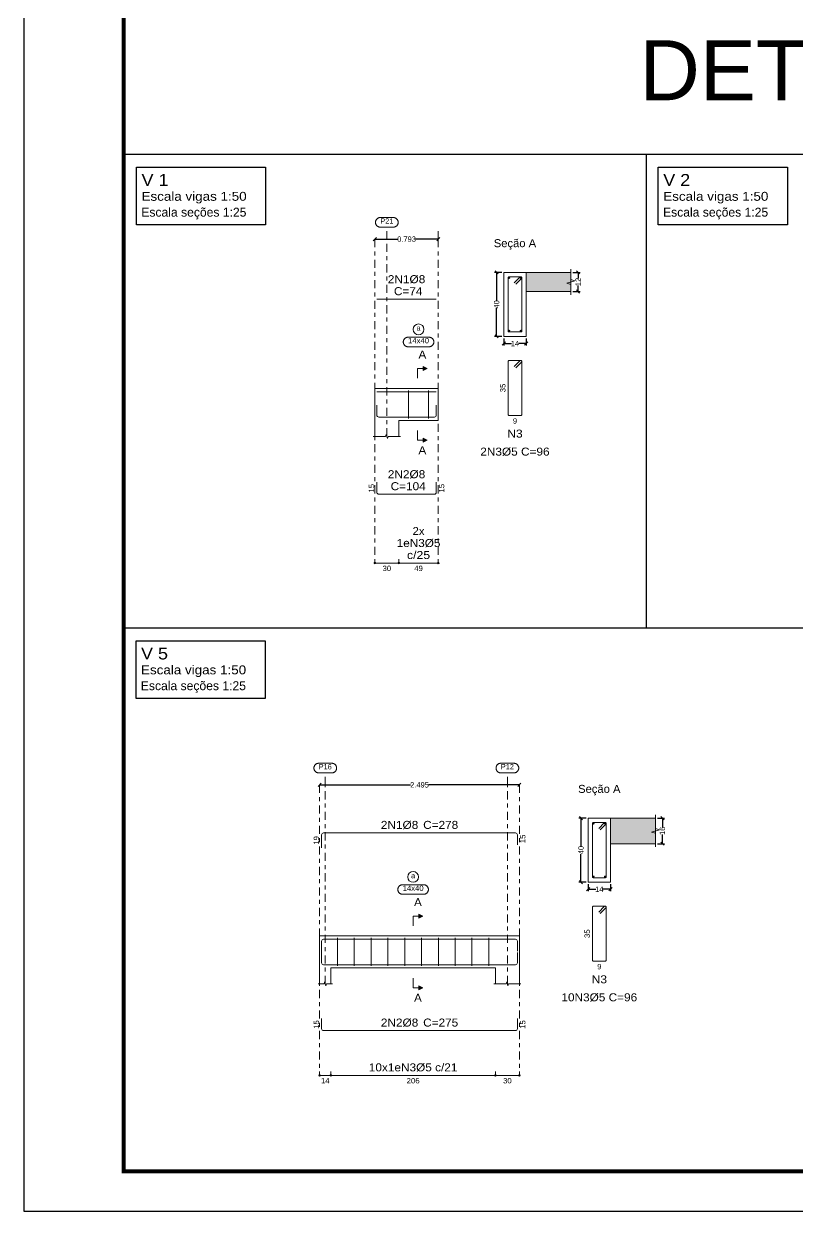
# Model space of a CAD drawing. Header units: centimetres. Extents: x 3194 to 3278, y -951 to -517.
# Drawn here: x 3194.32 to 3213.64, y -951.16 to -921.48 of the extents above; entities that cross this region are included whole.
import ezdxf
from ezdxf.enums import TextEntityAlignment as Align

# ---------------------------------------------------------------- set-up
doc = ezdxf.new("R2010")
doc.units = ezdxf.units.CM
doc.linetypes.add('CYPE_RAYAPUNTO', pattern=[0.4125, 0.2025, -0.105, 0, -0.105])
for name, color, linetype, lineweight in [('ARM_LONGITUDINAL_Ø8', 32, 'Continuous', 9), ('ARM_TRANSVERSAL_Ø5', 120, 'Continuous', 9), ('ELE_ARM_TRANS_TXT_EST', 7, 'Continuous', 9), ('ELE_CONT_NOS', 7, 'Continuous', 9), ('ELE_CONT_VIG_CONCRETO', 7, 'Continuous', 9), ('ELE_COT_COMPRIMENTO_PROJETADO', 8, 'Continuous', 0), ('ELE_COT_COT_ANCORAGENS', 8, 'Continuous', 0), ('ELE_COT_COT_EST', 8, 'Continuous', 0), ('ELE_COT_COT_LIN_APOIOS', 8, 'CYPE_RAYAPUNTO', 0), ('ELE_COT_TEXTOS_ESTRIBOS', 8, 'Continuous', 0), ('ELE_REF_COT_LIN_AUX_COTA', 8, 'CYPE_RAYAPUNTO', 9), ('ELE_REF_LINHAS_MARCAS_PLANTA', 8, 'Continuous', 9), ('ELE_REF_MARCAS_PLANTA', 8, 'Continuous', 9), ('ELE_REF_REF_ESCALA', 3, 'Continuous', 9), ('ELE_REF_REF_NOME', 8, 'Continuous', 9), ('ELE_REF_REF_REFERENCIA', 8, 'Continuous', 9), ('ELE_REF_TEXTO_REF_NOME', 8, 'Continuous', 9), ('ELE_REF_TEXTO_REF_REFERENCIA', 8, 'Continuous', 9), ('POR_ARM_LONG_ARM_TEXTOS', 7, 'Continuous', 9), ('POR_ARM_LONG_TXT_COMP', 7, 'Continuous', 9), ('SEC_CONT_LAJES_CORTE', 8, 'Continuous', 9), ('SEC_CONT_VIG_CONCRETO_CORTE', 7, 'Continuous', 9), ('SEC_COTAS_SEC_DIM_VIGA', 8, 'Continuous', 0), ('SEC_COTAS_TEXTOS_DETALHE_ESTRIBOS', 8, 'Continuous', 0), ('SEC_REF_TXT_NOMES', 2, 'Continuous', 9), ('SEC_REF_TXT_POSICOES_ARM_ESTRIBOS', 7, 'Continuous', 9)]:
    doc.layers.add(name, color=color, linetype=linetype, lineweight=lineweight)
doc.layers.add('ARQ-FOLHA', color=7, linetype='Continuous')
doc.layers.add('COTA CYPE', color=31, linetype='Continuous')
doc.styles.add('CYPETXT', font='arial.ttf', dxfattribs={"height": 0.2})
doc.styles.add('CYPETXT_0.2', font='arial.ttf', dxfattribs={"height": 0.133333})
doc.styles.add('TQS_ARIAL', font='arial.ttf')
doc.dimstyles.new('cype_oblique', dxfattribs={"dimtxt": 0.18, "dimasz": 0.18, "dimexe": 0.05, "dimexo": 0.05, "dimgap": 0, "dimtad": 0, "dimdec": 4, "dimzin": 0, "dimdsep": 46, "dimtxsty": 'CYPETXT_0.2', "dimblk": 'OBLIQUE', "dimtsz": 0.04, "dimcen": 0.09, "dimadec": 0, "dimazin": 0, "dimtfac": 1, "dimtdec": 4, "dimtofl": 0, "dimtmove": 2, "dimatfit": 3, "dimfxl": 1, "dimtolj": 1, "dimtzin": 0, "dimarcsym": 0})

# ---------------------------------------------------------------- blocks, each defined once
blk = doc.blocks.new('*D1507')
at = {"layer": 'Defpoints', "color": 0, "transparency": 16777216}
for p in [(3206.311, -929.298), (3206.871, -929.298), (3206.871, -929.476)]:
    blk.add_point(p, dxfattribs=at)
at = {"layer": 'SEC_COTAS_SEC_DIM_VIGA', "color": 0, "lineweight": -2, "transparency": 16777216}
for p, q in [((3206.271, -929.516), (3206.351, -929.436)), ((3206.311, -929.348), (3206.311, -929.526)), ((3206.311, -929.476), (3206.502, -929.476)), ((3206.871, -929.476), (3206.68, -929.476)), ((3206.831, -929.516), (3206.911, -929.436)), ((3206.871, -929.348), (3206.871, -929.526))]:
    blk.add_line(p, q, dxfattribs=at)
at = {"layer": 'SEC_COTAS_SEC_DIM_VIGA', "color": 0, "transparency": 16777216, "insert": (3206.591, -929.476), "char_height": 0.1333, "attachment_point": 5, "style": 'CYPETXT_0.2'}
blk.add_mtext('\\A1;14', dxfattribs=at)
blk = doc.blocks.new('_OBLIQUE')
at = {"color": 0, "linetype": 'ByBlock'}
blk.add_line((-0.5, -0.5), (0.5, 0.5), dxfattribs=at)
blk = doc.blocks.new('*D1508')
at = {"layer": 'Defpoints', "color": 0, "transparency": 16777216}
for p in [(3206.134, -927.698), (3206.311, -927.698), (3206.311, -929.298)]:
    blk.add_point(p, dxfattribs=at)
at = {"layer": 'SEC_COTAS_SEC_DIM_VIGA', "color": 0, "lineweight": -2, "transparency": 16777216}
for p, q in [((3206.261, -927.698), (3206.084, -927.698)), ((3206.174, -927.738), (3206.094, -927.658)), ((3206.134, -927.698), (3206.134, -928.4)), ((3206.134, -929.298), (3206.134, -928.596)), ((3206.174, -929.338), (3206.094, -929.258)), ((3206.261, -929.298), (3206.084, -929.298))]:
    blk.add_line(p, q, dxfattribs=at)
at = {"layer": 'SEC_COTAS_SEC_DIM_VIGA', "color": 0, "transparency": 16777216, "insert": (3206.134, -928.498), "char_height": 0.1333, "attachment_point": 5, "rotation": 90, "style": 'CYPETXT_0.2'}
blk.add_mtext('\\A1;40', dxfattribs=at)
blk = doc.blocks.new('*D1509')
at = {"layer": 'Defpoints', "color": 0, "transparency": 16777216}
for p in [(3207.991, -927.698), (3208.168, -927.698), (3207.991, -928.178)]:
    blk.add_point(p, dxfattribs=at)
at = {"layer": 'SEC_COTAS_SEC_DIM_VIGA', "color": 0, "lineweight": -2, "transparency": 16777216}
for p, q in [((3208.041, -927.698), (3208.218, -927.698)), ((3208.208, -927.738), (3208.128, -927.658)), ((3208.168, -927.698), (3208.168, -927.85)), ((3208.168, -928.178), (3208.168, -928.027)), ((3208.041, -928.178), (3208.218, -928.178)), ((3208.208, -928.218), (3208.128, -928.138))]:
    blk.add_line(p, q, dxfattribs=at)
at = {"layer": 'SEC_COTAS_SEC_DIM_VIGA', "color": 0, "transparency": 16777216, "insert": (3208.168, -927.938), "char_height": 0.1333, "attachment_point": 5, "rotation": 90, "style": 'CYPETXT_0.2'}
blk.add_mtext('\\A1;12', dxfattribs=at)
blk = doc.blocks.new('*D1506')
at = {"layer": 'Defpoints', "color": 0, "transparency": 16777216}
for p in [(3203.09, -926.868), (3203.09, -926.868), (3204.676, -926.868)]:
    blk.add_point(p, dxfattribs=at)
at = {"layer": 'ELE_COT_COMPRIMENTO_PROJETADO', "color": 0, "lineweight": -2, "transparency": 16777216}
for p, q in [((3203.05, -926.908), (3203.13, -926.828)), ((3203.09, -926.868), (3203.658, -926.868)), ((3204.676, -926.868), (3204.108, -926.868)), ((3204.636, -926.908), (3204.716, -926.828))]:
    blk.add_line(p, q, dxfattribs=at)
at = {"layer": 'ELE_COT_COMPRIMENTO_PROJETADO', "color": 0, "transparency": 16777216, "insert": (3203.883, -926.868), "char_height": 0.1333, "attachment_point": 5, "style": 'CYPETXT_0.2'}
blk.add_mtext('\\A1;0.793', dxfattribs=at)
blk = doc.blocks.new('*D1266')
at = {"layer": 'Defpoints', "color": 0, "transparency": 16777216}
for p in [(3208.419, -942.937), (3208.979, -942.937), (3208.979, -943.115)]:
    blk.add_point(p, dxfattribs=at)
at = {"layer": 'SEC_COTAS_SEC_DIM_VIGA', "color": 0, "lineweight": -2, "transparency": 16777216}
for p, q in [((3208.379, -943.155), (3208.459, -943.075)), ((3208.419, -942.987), (3208.419, -943.165)), ((3208.419, -943.115), (3208.61, -943.115)), ((3208.979, -943.115), (3208.788, -943.115)), ((3208.939, -943.155), (3209.019, -943.075)), ((3208.979, -942.987), (3208.979, -943.165))]:
    blk.add_line(p, q, dxfattribs=at)
at = {"layer": 'SEC_COTAS_SEC_DIM_VIGA', "color": 0, "transparency": 16777216, "insert": (3208.699, -943.115), "char_height": 0.1333, "attachment_point": 5, "style": 'CYPETXT_0.2'}
blk.add_mtext('\\A1;14', dxfattribs=at)
blk = doc.blocks.new('*D1267')
at = {"layer": 'Defpoints', "color": 0, "transparency": 16777216}
for p in [(3208.241, -941.337), (3208.419, -941.337), (3208.419, -942.937)]:
    blk.add_point(p, dxfattribs=at)
at = {"layer": 'SEC_COTAS_SEC_DIM_VIGA', "color": 0, "lineweight": -2, "transparency": 16777216}
for p, q in [((3208.369, -941.337), (3208.191, -941.337)), ((3208.281, -941.377), (3208.201, -941.297)), ((3208.241, -941.337), (3208.241, -942.039)), ((3208.241, -942.937), (3208.241, -942.235)), ((3208.281, -942.977), (3208.201, -942.897)), ((3208.369, -942.937), (3208.191, -942.937))]:
    blk.add_line(p, q, dxfattribs=at)
at = {"layer": 'SEC_COTAS_SEC_DIM_VIGA', "color": 0, "transparency": 16777216, "insert": (3208.241, -942.137), "char_height": 0.1333, "attachment_point": 5, "rotation": 90, "style": 'CYPETXT_0.2'}
blk.add_mtext('\\A1;40', dxfattribs=at)
blk = doc.blocks.new('*D1268')
at = {"layer": 'Defpoints', "color": 0, "transparency": 16777216}
for p in [(3210.099, -941.337), (3210.276, -941.337), (3210.099, -941.977)]:
    blk.add_point(p, dxfattribs=at)
at = {"layer": 'SEC_COTAS_SEC_DIM_VIGA', "color": 0, "lineweight": -2, "transparency": 16777216}
for p, q in [((3210.149, -941.337), (3210.326, -941.337)), ((3210.316, -941.377), (3210.236, -941.297)), ((3210.276, -941.337), (3210.276, -941.568)), ((3210.149, -941.977), (3210.326, -941.977)), ((3210.316, -942.017), (3210.236, -941.937)), ((3210.276, -941.977), (3210.276, -941.747))]:
    blk.add_line(p, q, dxfattribs=at)
at = {"layer": 'SEC_COTAS_SEC_DIM_VIGA', "color": 0, "transparency": 16777216, "insert": (3210.276, -941.657), "char_height": 0.1333, "attachment_point": 5, "rotation": 90, "style": 'CYPETXT_0.2'}
blk.add_mtext('\\A1;16', dxfattribs=at)
blk = doc.blocks.new('*D1269')
at = {"layer": 'Defpoints', "color": 0, "transparency": 16777216}
for p in [(3201.712, -940.507), (3201.712, -940.507), (3206.702, -940.507)]:
    blk.add_point(p, dxfattribs=at)
at = {"layer": 'ELE_COT_COMPRIMENTO_PROJETADO', "color": 0, "lineweight": -2, "transparency": 16777216}
for p, q in [((3201.672, -940.547), (3201.752, -940.467)), ((3201.712, -940.507), (3203.981, -940.507)), ((3206.702, -940.507), (3204.434, -940.507)), ((3206.662, -940.547), (3206.742, -940.467))]:
    blk.add_line(p, q, dxfattribs=at)
at = {"layer": 'ELE_COT_COMPRIMENTO_PROJETADO', "color": 0, "transparency": 16777216, "insert": (3204.207, -940.507), "char_height": 0.1333, "attachment_point": 5, "style": 'CYPETXT_0.2'}
blk.add_mtext('\\A1;2.495', dxfattribs=at)
blk = doc.blocks.new('FOLHA A1')
at = {"layer": 'ARQ-FOLHA'}
for p, q in [((0, 0), (0, -594)), ((0, -594), (841, -594))]:
    blk.add_line(p, q, dxfattribs=at)
at = {"layer": 'ARQ-FOLHA', "const_width": 1}
blk.add_lwpolyline([(25, -10), (25, -584), (831, -584), (831, -10), (25, -10)], dxfattribs=at)

msp = doc.modelspace()

# ---------------------------------------------------------------- hatches: boundary and pattern name
at = {"layer": 'ELE_REF_LINHAS_MARCAS_PLANTA'}
for points in [[(3204.30195, -930.15076), (3204.30195, -930.05476), (3204.39795, -930.10276)], [(3204.30195, -931.84476), (3204.30195, -931.94076), (3204.39795, -931.89276)], [(3204.19118, -943.83581), (3204.19118, -943.73981), (3204.28718, -943.78781)], [(3204.19118, -945.52981), (3204.19118, -945.62581), (3204.28718, -945.57781)]]:
    msp.add_hatch(color=256, dxfattribs=at).paths.add_polyline_path(points)
at = {"layer": 'SEC_CONT_LAJES_CORTE', "true_color": 0xdad7d3}
for points in [[(3207.99104, -927.69835), (3206.87104, -927.69835), (3206.87104, -928.17835), (3207.99104, -928.17835)], [(3210.09868, -941.33733), (3208.97868, -941.33733), (3208.97868, -941.97733), (3210.09868, -941.97733)]]:
    msp.add_hatch(color=254, dxfattribs=at).paths.add_polyline_path(points)

# ---------------------------------------------------------------- linework, layer by layer
for p, q in [((3196.8194, -924.74597), (3259.9194, -924.74597)), ((3209.86653, -924.74597), (3209.86653, -936.58132)), ((3196.8194, -936.58132), (3259.9194, -936.58132))]:
    msp.add_line(p, q)
at = {"layer": 'ARM_LONGITUDINAL_Ø8'}
for points in [[(3204.62554, -928.36835), (3203.14036, -928.36835)], [(3204.62554, -930.67976), (3203.14036, -930.67976)], [(3204.62554, -931.01576), (3204.62554, -931.26776), (3204.62188, -931.28613), (3204.61148, -931.30171), (3204.5959, -931.31211), (3204.57754, -931.31576), (3203.18836, -931.31576), (3203.16999, -931.31211), (3203.15442, -931.30171), (3203.14402, -931.28613), (3203.14036, -931.26776), (3203.14036, -931.01576)], [(3204.62554, -932.94276), (3204.62554, -933.19476), (3204.62188, -933.21313), (3204.61148, -933.22871), (3204.5959, -933.23911), (3204.57754, -933.24276), (3203.18836, -933.24276), (3203.16999, -933.23911), (3203.15442, -933.22871), (3203.14402, -933.21313), (3203.14036, -933.19476), (3203.14036, -932.94276)], [(3206.65218, -942.00733), (3206.65218, -941.75533), (3206.64852, -941.73696), (3206.63812, -941.72139), (3206.62254, -941.71098), (3206.60418, -941.70733), (3201.81018, -941.70733), (3201.79181, -941.71098), (3201.77623, -941.72139), (3201.76583, -941.73696), (3201.76218, -941.75533), (3201.76218, -942.08274)], [(3206.65218, -944.66481), (3206.65218, -944.41281), (3206.64852, -944.39444), (3206.63812, -944.37887), (3206.62254, -944.36846), (3206.60418, -944.36481), (3201.81018, -944.36481), (3201.79181, -944.36846), (3201.77623, -944.37887), (3201.76583, -944.39444), (3201.76218, -944.41281), (3201.76218, -944.74022)], [(3206.65218, -944.70081), (3206.65218, -944.95281), (3206.64852, -944.97118), (3206.63812, -944.98675), (3206.62254, -944.99716), (3206.60418, -945.00081), (3201.81018, -945.00081), (3201.79181, -944.99716), (3201.77623, -944.98675), (3201.76583, -944.97118), (3201.76218, -944.95281), (3201.76218, -944.70081)], [(3206.65218, -946.34781), (3206.65218, -946.59981), (3206.64852, -946.61818), (3206.63812, -946.63375), (3206.62254, -946.64416), (3206.60418, -946.64781), (3201.81018, -946.64781), (3201.79181, -946.64416), (3201.77623, -946.63375), (3201.76583, -946.61818), (3201.76218, -946.59981), (3201.76218, -946.34781)]]:
    msp.add_lwpolyline(points, dxfattribs=at)
for centre in [(3206.44704, -927.83435), (3206.73504, -927.83435), (3206.44704, -929.16235), (3206.73504, -929.16235), (3208.55468, -941.47333), (3208.84268, -941.47333), (3208.55468, -942.80133), (3208.84268, -942.80133)]:
    msp.add_circle(centre, 0.016, dxfattribs=at)
at = {"layer": 'ARM_TRANSVERSAL_Ø5'}
for p, q in [((3203.93295, -930.64776), (3203.93295, -931.34776)), ((3204.43295, -930.64776), (3204.43295, -931.34776)), ((3202.15718, -944.33281), (3202.15718, -945.03281)), ((3202.57718, -944.33281), (3202.57718, -945.03281)), ((3202.99718, -944.33281), (3202.99718, -945.03281)), ((3203.41718, -944.33281), (3203.41718, -945.03281)), ((3203.83718, -944.33281), (3203.83718, -945.03281)), ((3204.25718, -944.33281), (3204.25718, -945.03281)), ((3204.67718, -944.33281), (3204.67718, -945.03281)), ((3205.09718, -944.33281), (3205.09718, -945.03281)), ((3205.51718, -944.33281), (3205.51718, -945.03281)), ((3205.93718, -944.33281), (3205.93718, -945.03281))]:
    msp.add_line(p, q, dxfattribs=at)
for points in [[(3206.61201, -927.99416), (3206.75343, -927.85274), (3206.75666, -927.8488), (3206.75906, -927.8443), (3206.76054, -927.83943), (3206.76104, -927.83435), (3206.76054, -927.82928), (3206.75906, -927.8244), (3206.75666, -927.81991), (3206.75343, -927.81597), (3206.74949, -927.81274), (3206.74499, -927.81033), (3206.74011, -927.80885), (3206.73504, -927.80835), (3206.44704, -927.80835), (3206.43709, -927.81033), (3206.42866, -927.81597), (3206.42302, -927.8244), (3206.42104, -927.83435), (3206.42104, -929.16235), (3206.42302, -929.1723), (3206.42866, -929.18074), (3206.43709, -929.18638), (3206.44704, -929.18835), (3206.73504, -929.18835), (3206.74499, -929.18638), (3206.75343, -929.18074), (3206.75906, -929.1723), (3206.76104, -929.16235), (3206.76104, -927.83435), (3206.76054, -927.82928), (3206.75906, -927.8244), (3206.75666, -927.81991), (3206.75343, -927.81597), (3206.74949, -927.81274), (3206.74499, -927.81033), (3206.74011, -927.80885), (3206.73504, -927.80835), (3206.72997, -927.80885), (3206.72509, -927.81033), (3206.7206, -927.81274), (3206.71666, -927.81597), (3206.57524, -927.95739)], [(3206.61201, -930.08349), (3206.75343, -929.94207), (3206.75666, -929.93813), (3206.75906, -929.93364), (3206.76054, -929.92876), (3206.76104, -929.92369), (3206.76054, -929.91862), (3206.75906, -929.91374), (3206.75666, -929.90924), (3206.75343, -929.9053), (3206.74949, -929.90207), (3206.74499, -929.89967), (3206.74011, -929.89819), (3206.73504, -929.89769), (3206.44704, -929.89769), (3206.43709, -929.89967), (3206.42866, -929.9053), (3206.42302, -929.91374), (3206.42104, -929.92369), (3206.42104, -931.25169), (3206.42302, -931.26164), (3206.42866, -931.27007), (3206.43709, -931.27571), (3206.44704, -931.27769), (3206.73504, -931.27769), (3206.74499, -931.27571), (3206.75343, -931.27007), (3206.75906, -931.26164), (3206.76104, -931.25169), (3206.76104, -929.92369), (3206.76054, -929.91862), (3206.75906, -929.91374), (3206.75666, -929.90924), (3206.75343, -929.9053), (3206.74949, -929.90207), (3206.74499, -929.89967), (3206.74011, -929.89819), (3206.73504, -929.89769), (3206.72997, -929.89819), (3206.72509, -929.89967), (3206.7206, -929.90207), (3206.71666, -929.9053), (3206.57524, -930.04672)], [(3208.71964, -941.63314), (3208.86106, -941.49172), (3208.86429, -941.48778), (3208.8667, -941.48328), (3208.86818, -941.4784), (3208.86868, -941.47333), (3208.86818, -941.46826), (3208.8667, -941.46338), (3208.86429, -941.45889), (3208.86106, -941.45495), (3208.85712, -941.45171), (3208.85263, -941.44931), (3208.84775, -941.44783), (3208.84268, -941.44733), (3208.55468, -941.44733), (3208.54473, -941.44931), (3208.53629, -941.45495), (3208.53065, -941.46338), (3208.52868, -941.47333), (3208.52868, -942.80133), (3208.53065, -942.81128), (3208.53629, -942.81972), (3208.54473, -942.82535), (3208.55468, -942.82733), (3208.84268, -942.82733), (3208.85263, -942.82535), (3208.86106, -942.81972), (3208.8667, -942.81128), (3208.86868, -942.80133), (3208.86868, -941.47333), (3208.86818, -941.46826), (3208.8667, -941.46338), (3208.86429, -941.45889), (3208.86106, -941.45495), (3208.85712, -941.45171), (3208.85263, -941.44931), (3208.84775, -941.44783), (3208.84268, -941.44733), (3208.8376, -941.44783), (3208.83273, -941.44931), (3208.82823, -941.45171), (3208.82429, -941.45495), (3208.68287, -941.59637)], [(3208.71964, -943.72247), (3208.86106, -943.58105), (3208.86429, -943.57711), (3208.8667, -943.57261), (3208.86818, -943.56774), (3208.86868, -943.56266), (3208.86818, -943.55759), (3208.8667, -943.55271), (3208.86429, -943.54822), (3208.86106, -943.54428), (3208.85712, -943.54105), (3208.85263, -943.53864), (3208.84775, -943.53716), (3208.84268, -943.53666), (3208.55468, -943.53666), (3208.54473, -943.53864), (3208.53629, -943.54428), (3208.53065, -943.55271), (3208.52868, -943.56266), (3208.52868, -944.89066), (3208.53065, -944.90061), (3208.53629, -944.90905), (3208.54473, -944.91468), (3208.55468, -944.91666), (3208.84268, -944.91666), (3208.85263, -944.91468), (3208.86106, -944.90905), (3208.8667, -944.90061), (3208.86868, -944.89066), (3208.86868, -943.56266), (3208.86818, -943.55759), (3208.8667, -943.55271), (3208.86429, -943.54822), (3208.86106, -943.54428), (3208.85712, -943.54105), (3208.85263, -943.53864), (3208.84775, -943.53716), (3208.84268, -943.53666), (3208.8376, -943.53716), (3208.83273, -943.53864), (3208.82823, -943.54105), (3208.82429, -943.54428), (3208.68287, -943.6857)]]:
    msp.add_lwpolyline(points, dxfattribs=at)
at = {"layer": 'COTA CYPE'}
for points in [[(3197.13585, -925.07043), (3200.36225, -925.07043), (3200.36225, -926.5139), (3197.13585, -926.5139)], [(3210.1709, -925.07043), (3213.39731, -925.07043), (3213.39731, -926.5139), (3210.1709, -926.5139)], [(3197.12377, -936.90578), (3200.35017, -936.90578), (3200.35017, -938.34925), (3197.12377, -938.34925)]]:
    msp.add_lwpolyline(points, close=True, dxfattribs=at)
at = {"layer": 'ELE_CONT_NOS'}
for p, q in [((3203.09036, -931.39776), (3203.09036, -931.79776)), ((3203.69036, -931.39776), (3203.69036, -931.79776)), ((3201.71218, -945.08281), (3201.71218, -945.48281)), ((3201.99218, -945.08281), (3201.99218, -945.48281)), ((3206.10218, -945.08281), (3206.10218, -945.48281)), ((3206.70218, -945.08281), (3206.70218, -945.48281))]:
    msp.add_line(p, q, dxfattribs=at)
for points in [[(3203.69036, -930.59776), (3203.09036, -930.59776), (3203.09036, -931.39776)], [(3203.05036, -931.79776), (3203.36036, -931.79776), (3203.37536, -931.74776), (3203.40536, -931.84776), (3203.42036, -931.79776), (3203.73036, -931.79776)], [(3201.99218, -944.28281), (3201.71218, -944.28281), (3201.71218, -945.08281)], [(3206.10218, -944.28281), (3206.70218, -944.28281), (3206.70218, -945.08281)], [(3201.67218, -945.48281), (3201.82218, -945.48281), (3201.83718, -945.43281), (3201.86718, -945.53281), (3201.88218, -945.48281), (3202.03218, -945.48281)], [(3206.06218, -945.48281), (3206.37218, -945.48281), (3206.38718, -945.43281), (3206.41718, -945.53281), (3206.43218, -945.48281), (3206.74218, -945.48281)]]:
    msp.add_lwpolyline(points, dxfattribs=at)
at = {"layer": 'ELE_CONT_VIG_CONCRETO'}
for p, q in [((3203.69036, -930.59776), (3204.67554, -930.59776)), ((3201.99218, -944.28281), (3206.10218, -944.28281)), ((3201.99218, -945.08281), (3206.10218, -945.08281))]:
    msp.add_line(p, q, dxfattribs=at)
msp.add_lwpolyline([(3203.69036, -931.39776), (3204.67554, -931.39776), (3204.67554, -930.59776)], dxfattribs=at)
at = {"layer": 'ELE_COT_COT_EST'}
for p, q in [((3203.09036, -934.96276), (3203.09036, -934.86276)), ((3203.69036, -934.96276), (3203.69036, -934.86276)), ((3201.71218, -947.76781), (3201.71218, -947.66781)), ((3201.99218, -947.76781), (3201.99218, -947.66781)), ((3206.10218, -947.76781), (3206.10218, -947.66781))]:
    msp.add_line(p, q, dxfattribs=at)
for points in [[(3203.09036, -934.96276), (3203.69036, -934.96276), (3203.69036, -934.86276)], [(3203.69036, -934.96276), (3204.67554, -934.96276), (3204.67554, -934.86276)], [(3201.71218, -947.76781), (3201.99218, -947.76781), (3201.99218, -947.66781)], [(3201.99218, -947.76781), (3206.10218, -947.76781), (3206.10218, -947.66781)], [(3206.10218, -947.76781), (3206.70218, -947.76781), (3206.70218, -947.66781)]]:
    msp.add_lwpolyline(points, dxfattribs=at)
for centre in [(3203.09036, -934.96276), (3203.69036, -934.96276), (3203.69036, -934.96276), (3204.67554, -934.96276), (3201.71218, -947.76781), (3201.99218, -947.76781), (3201.99218, -947.76781), (3206.10218, -947.76781), (3206.10218, -947.76781), (3206.70218, -947.76781)]:
    msp.add_circle(centre, 0.02, dxfattribs=at)
at = {"layer": 'ELE_COT_COT_LIN_APOIOS'}
for p, q in [((3203.09036, -926.86835), (3203.09036, -934.96276)), ((3204.67554, -926.86835), (3204.67554, -934.96276)), ((3201.71218, -940.50733), (3201.71218, -947.76781)), ((3206.70218, -940.50733), (3206.70218, -947.76781))]:
    msp.add_line(p, q, dxfattribs=at)
at = {"layer": 'ELE_REF_COT_LIN_AUX_COTA'}
for p, q in [((3203.39036, -926.86835), (3203.39036, -926.56835)), ((3204.67554, -926.86835), (3204.67554, -926.56835)), ((3203.39036, -931.79776), (3203.39036, -926.86835)), ((3201.85218, -940.50733), (3201.85218, -940.20733)), ((3206.40218, -940.50733), (3206.40218, -940.20733)), ((3201.85218, -945.48281), (3201.85218, -940.50733)), ((3206.40218, -945.48281), (3206.40218, -940.50733))]:
    msp.add_line(p, q, dxfattribs=at)
at = {"layer": 'ELE_REF_LINHAS_MARCAS_PLANTA'}
for p, q in [((3204.15795, -930.10276), (3204.15795, -930.34276)), ((3204.15795, -930.10276), (3204.30195, -930.10276)), ((3204.15795, -931.89276), (3204.15795, -931.65276)), ((3204.15795, -931.89276), (3204.30195, -931.89276)), ((3204.04718, -943.78781), (3204.04718, -944.02781)), ((3204.04718, -943.78781), (3204.19118, -943.78781)), ((3204.04718, -945.57781), (3204.04718, -945.33781)), ((3204.04718, -945.57781), (3204.19118, -945.57781))]:
    msp.add_line(p, q, dxfattribs=at)
for points in [[(3204.30195, -930.15076), (3204.30195, -930.05476), (3204.39795, -930.10276)], [(3204.30195, -931.84476), (3204.30195, -931.94076), (3204.39795, -931.89276)], [(3204.19118, -943.83581), (3204.19118, -943.73981), (3204.28718, -943.78781)], [(3204.19118, -945.52981), (3204.19118, -945.62581), (3204.28718, -945.57781)]]:
    msp.add_lwpolyline(points, close=True, dxfattribs=at)
at = {"layer": 'ELE_REF_REF_NOME'}
for points in [[(3204.44495, -929.31776), (3204.45296, -929.31803), (3204.46094, -929.31884), (3204.46885, -929.32017), (3204.47665, -929.32203), (3204.48431, -929.3244), (3204.4918, -929.32729), (3204.49907, -929.33066), (3204.5061, -929.33452), (3204.51286, -929.33883), (3204.51932, -929.34359), (3204.52544, -929.34877), (3204.53121, -929.35434), (3204.53659, -929.36029), (3204.54156, -929.36658), (3204.5461, -929.37319), (3204.55018, -929.38009), (3204.5538, -929.38725), (3204.55693, -929.39464), (3204.55956, -929.40221), (3204.56168, -929.40995), (3204.56328, -929.4178), (3204.56435, -929.42575), (3204.56488, -929.43375), (3204.56488, -929.44177), (3204.56435, -929.44978), (3204.56328, -929.45772), (3204.56168, -929.46558), (3204.55956, -929.47332), (3204.55693, -929.48089), (3204.5538, -929.48828), (3204.55018, -929.49543), (3204.5461, -929.50233), (3204.54156, -929.50895), (3204.53659, -929.51524), (3204.53121, -929.52119), (3204.52544, -929.52676), (3204.51932, -929.53194), (3204.51286, -929.5367), (3204.5061, -929.54101), (3204.49907, -929.54487), (3204.4918, -929.54824), (3204.48431, -929.55112), (3204.47665, -929.5535), (3204.46885, -929.55536), (3204.46094, -929.55669), (3204.45296, -929.5575), (3204.44495, -929.55776), (3203.92095, -929.55776), (3203.91293, -929.5575), (3203.90495, -929.55669), (3203.89705, -929.55536), (3203.88925, -929.5535), (3203.88159, -929.55112), (3203.8741, -929.54824), (3203.86683, -929.54487), (3203.85979, -929.54101), (3203.85304, -929.5367), (3203.84658, -929.53194), (3203.84045, -929.52676), (3203.83469, -929.52119), (3203.82931, -929.51524), (3203.82434, -929.50895), (3203.8198, -929.50233), (3203.81571, -929.49543), (3203.8121, -929.48828), (3203.80897, -929.48089), (3203.80634, -929.47332), (3203.80422, -929.46558), (3203.80262, -929.45772), (3203.80155, -929.44978), (3203.80102, -929.44177), (3203.80102, -929.43375), (3203.80155, -929.42575), (3203.80262, -929.4178), (3203.80422, -929.40995), (3203.80634, -929.40221), (3203.80897, -929.39464), (3203.8121, -929.38725), (3203.81571, -929.38009), (3203.8198, -929.37319), (3203.82434, -929.36658), (3203.82931, -929.36029), (3203.83469, -929.35434), (3203.84045, -929.34877), (3203.84658, -929.34359), (3203.85304, -929.33883), (3203.85979, -929.33452), (3203.86683, -929.33066), (3203.8741, -929.32729), (3203.88159, -929.3244), (3203.88925, -929.32203), (3203.89705, -929.32017), (3203.90495, -929.31884), (3203.91293, -929.31803), (3203.92095, -929.31776), (3204.44495, -929.31776)], [(3204.30918, -943.00281), (3204.31719, -943.00308), (3204.32517, -943.00388), (3204.33308, -943.00521), (3204.34088, -943.00707), (3204.34854, -943.00945), (3204.35602, -943.01233), (3204.3633, -943.01571), (3204.37033, -943.01956), (3204.37709, -943.02388), (3204.38355, -943.02863), (3204.38967, -943.03381), (3204.39543, -943.03939), (3204.40081, -943.04533), (3204.40578, -943.05163), (3204.41032, -943.05824), (3204.41441, -943.06514), (3204.41803, -943.0723), (3204.42116, -943.07968), (3204.42379, -943.08726), (3204.42591, -943.09499), (3204.4275, -943.10285), (3204.42857, -943.1108), (3204.42911, -943.1188), (3204.42911, -943.12682), (3204.42857, -943.13482), (3204.4275, -943.14277), (3204.42591, -943.15063), (3204.42379, -943.15836), (3204.42116, -943.16594), (3204.41803, -943.17332), (3204.41441, -943.18048), (3204.41032, -943.18738), (3204.40578, -943.19399), (3204.40081, -943.20029), (3204.39543, -943.20623), (3204.38967, -943.21181), (3204.38355, -943.21699), (3204.37709, -943.22174), (3204.37033, -943.22606), (3204.3633, -943.22991), (3204.35602, -943.23329), (3204.34854, -943.23617), (3204.34088, -943.23855), (3204.33308, -943.24041), (3204.32517, -943.24174), (3204.31719, -943.24254), (3204.30918, -943.24281), (3203.78518, -943.24281), (3203.77716, -943.24254), (3203.76918, -943.24174), (3203.76127, -943.24041), (3203.75347, -943.23855), (3203.74581, -943.23617), (3203.73833, -943.23329), (3203.73105, -943.22991), (3203.72402, -943.22606), (3203.71726, -943.22174), (3203.71081, -943.21699), (3203.70468, -943.21181), (3203.69892, -943.20623), (3203.69354, -943.20029), (3203.68857, -943.19399), (3203.68403, -943.18738), (3203.67994, -943.18048), (3203.67632, -943.17332), (3203.67319, -943.16594), (3203.67056, -943.15836), (3203.66844, -943.15063), (3203.66685, -943.14277), (3203.66578, -943.13482), (3203.66524, -943.12682), (3203.66524, -943.1188), (3203.66578, -943.1108), (3203.66685, -943.10285), (3203.66844, -943.09499), (3203.67056, -943.08726), (3203.67319, -943.07968), (3203.67632, -943.0723), (3203.67994, -943.06514), (3203.68403, -943.05824), (3203.68857, -943.05163), (3203.69354, -943.04533), (3203.69892, -943.03939), (3203.70468, -943.03381), (3203.71081, -943.02863), (3203.71726, -943.02388), (3203.72402, -943.01956), (3203.73105, -943.01571), (3203.73833, -943.01233), (3203.74581, -943.00945), (3203.75347, -943.00707), (3203.76127, -943.00521), (3203.76918, -943.00388), (3203.77716, -943.00308), (3203.78518, -943.00281), (3204.30918, -943.00281)]]:
    msp.add_lwpolyline(points, close=True, dxfattribs=at)
for centre in [(3204.18295, -929.12306), (3204.04718, -942.80811)]:
    msp.add_circle(centre, 0.13471, dxfattribs=at)
at = {"layer": 'ELE_REF_REF_REFERENCIA'}
for points in [[(3203.55436, -926.32835), (3203.56238, -926.32862), (3203.57036, -926.32943), (3203.57826, -926.33076), (3203.58607, -926.33262), (3203.59372, -926.33499), (3203.60121, -926.33788), (3203.60848, -926.34125), (3203.61552, -926.34511), (3203.62228, -926.34942), (3203.62873, -926.35418), (3203.63486, -926.35936), (3203.64062, -926.36493), (3203.646, -926.37088), (3203.65097, -926.37717), (3203.65551, -926.38378), (3203.6596, -926.39068), (3203.66321, -926.39784), (3203.66634, -926.40523), (3203.66897, -926.4128), (3203.67109, -926.42054), (3203.67269, -926.42839), (3203.67376, -926.43634), (3203.67429, -926.44434), (3203.67429, -926.45236), (3203.67376, -926.46037), (3203.67269, -926.46831), (3203.67109, -926.47617), (3203.66897, -926.48391), (3203.66634, -926.49148), (3203.66321, -926.49887), (3203.6596, -926.50602), (3203.65551, -926.51292), (3203.65097, -926.51954), (3203.646, -926.52583), (3203.64062, -926.53178), (3203.63486, -926.53735), (3203.62873, -926.54253), (3203.62228, -926.54729), (3203.61552, -926.5516), (3203.60848, -926.55546), (3203.60121, -926.55883), (3203.59372, -926.56171), (3203.58607, -926.56409), (3203.57826, -926.56595), (3203.57036, -926.56728), (3203.56238, -926.56809), (3203.55436, -926.56835), (3203.22636, -926.56835), (3203.21835, -926.56809), (3203.21037, -926.56728), (3203.20246, -926.56595), (3203.19466, -926.56409), (3203.187, -926.56171), (3203.17952, -926.55883), (3203.17224, -926.55546), (3203.16521, -926.5516), (3203.15845, -926.54729), (3203.15199, -926.54253), (3203.14587, -926.53735), (3203.1401, -926.53178), (3203.13472, -926.52583), (3203.12975, -926.51954), (3203.12521, -926.51292), (3203.12113, -926.50602), (3203.11751, -926.49887), (3203.11438, -926.49148), (3203.11175, -926.48391), (3203.10963, -926.47617), (3203.10803, -926.46831), (3203.10696, -926.46037), (3203.10643, -926.45236), (3203.10643, -926.44434), (3203.10696, -926.43634), (3203.10803, -926.42839), (3203.10963, -926.42054), (3203.11175, -926.4128), (3203.11438, -926.40523), (3203.11751, -926.39784), (3203.12113, -926.39068), (3203.12521, -926.38378), (3203.12975, -926.37717), (3203.13472, -926.37088), (3203.1401, -926.36493), (3203.14587, -926.35936), (3203.15199, -926.35418), (3203.15845, -926.34942), (3203.16521, -926.34511), (3203.17224, -926.34125), (3203.17952, -926.33788), (3203.187, -926.33499), (3203.19466, -926.33262), (3203.20246, -926.33076), (3203.21037, -926.32943), (3203.21835, -926.32862), (3203.22636, -926.32835), (3203.55436, -926.32835)], [(3202.01618, -939.96733), (3202.02419, -939.9676), (3202.03217, -939.9684), (3202.04008, -939.96974), (3202.04788, -939.97159), (3202.05554, -939.97397), (3202.06302, -939.97685), (3202.0703, -939.98023), (3202.07733, -939.98408), (3202.08409, -939.9884), (3202.09055, -939.99315), (3202.09667, -939.99833), (3202.10243, -940.00391), (3202.10781, -940.00986), (3202.11278, -940.01615), (3202.11732, -940.02276), (3202.12141, -940.02966), (3202.12503, -940.03682), (3202.12816, -940.0442), (3202.13079, -940.05178), (3202.13291, -940.05951), (3202.1345, -940.06737), (3202.13557, -940.07532), (3202.13611, -940.08332), (3202.13611, -940.09134), (3202.13557, -940.09934), (3202.1345, -940.10729), (3202.13291, -940.11515), (3202.13079, -940.12288), (3202.12816, -940.13046), (3202.12503, -940.13784), (3202.12141, -940.145), (3202.11732, -940.1519), (3202.11278, -940.15851), (3202.10781, -940.16481), (3202.10243, -940.17075), (3202.09667, -940.17633), (3202.09055, -940.18151), (3202.08409, -940.18626), (3202.07733, -940.19058), (3202.0703, -940.19443), (3202.06302, -940.19781), (3202.05554, -940.20069), (3202.04788, -940.20307), (3202.04008, -940.20493), (3202.03217, -940.20626), (3202.02419, -940.20706), (3202.01618, -940.20733), (3201.68818, -940.20733), (3201.68016, -940.20706), (3201.67218, -940.20626), (3201.66427, -940.20493), (3201.65647, -940.20307), (3201.64881, -940.20069), (3201.64133, -940.19781), (3201.63405, -940.19443), (3201.62702, -940.19058), (3201.62026, -940.18626), (3201.61381, -940.18151), (3201.60768, -940.17633), (3201.60192, -940.17075), (3201.59654, -940.16481), (3201.59157, -940.15851), (3201.58703, -940.1519), (3201.58294, -940.145), (3201.57932, -940.13784), (3201.57619, -940.13046), (3201.57356, -940.12288), (3201.57144, -940.11515), (3201.56985, -940.10729), (3201.56878, -940.09934), (3201.56824, -940.09134), (3201.56824, -940.08332), (3201.56878, -940.07532), (3201.56985, -940.06737), (3201.57144, -940.05951), (3201.57356, -940.05178), (3201.57619, -940.0442), (3201.57932, -940.03682), (3201.58294, -940.02966), (3201.58703, -940.02276), (3201.59157, -940.01615), (3201.59654, -940.00986), (3201.60192, -940.00391), (3201.60768, -939.99833), (3201.61381, -939.99315), (3201.62026, -939.9884), (3201.62702, -939.98408), (3201.63405, -939.98023), (3201.64133, -939.97685), (3201.64881, -939.97397), (3201.65647, -939.97159), (3201.66427, -939.96974), (3201.67218, -939.9684), (3201.68016, -939.9676), (3201.68818, -939.96733), (3202.01618, -939.96733)], [(3206.56618, -939.96733), (3206.57419, -939.9676), (3206.58217, -939.9684), (3206.59008, -939.96974), (3206.59788, -939.97159), (3206.60554, -939.97397), (3206.61302, -939.97685), (3206.6203, -939.98023), (3206.62733, -939.98408), (3206.63409, -939.9884), (3206.64055, -939.99315), (3206.64667, -939.99833), (3206.65243, -940.00391), (3206.65781, -940.00986), (3206.66278, -940.01615), (3206.66732, -940.02276), (3206.67141, -940.02966), (3206.67503, -940.03682), (3206.67816, -940.0442), (3206.68079, -940.05178), (3206.68291, -940.05951), (3206.6845, -940.06737), (3206.68557, -940.07532), (3206.68611, -940.08332), (3206.68611, -940.09134), (3206.68557, -940.09934), (3206.6845, -940.10729), (3206.68291, -940.11515), (3206.68079, -940.12288), (3206.67816, -940.13046), (3206.67503, -940.13784), (3206.67141, -940.145), (3206.66732, -940.1519), (3206.66278, -940.15851), (3206.65781, -940.16481), (3206.65243, -940.17075), (3206.64667, -940.17633), (3206.64055, -940.18151), (3206.63409, -940.18626), (3206.62733, -940.19058), (3206.6203, -940.19443), (3206.61302, -940.19781), (3206.60554, -940.20069), (3206.59788, -940.20307), (3206.59008, -940.20493), (3206.58217, -940.20626), (3206.57419, -940.20706), (3206.56618, -940.20733), (3206.23818, -940.20733), (3206.23016, -940.20706), (3206.22218, -940.20626), (3206.21427, -940.20493), (3206.20647, -940.20307), (3206.19881, -940.20069), (3206.19133, -940.19781), (3206.18405, -940.19443), (3206.17702, -940.19058), (3206.17026, -940.18626), (3206.16381, -940.18151), (3206.15768, -940.17633), (3206.15192, -940.17075), (3206.14654, -940.16481), (3206.14157, -940.15851), (3206.13703, -940.1519), (3206.13294, -940.145), (3206.12932, -940.13784), (3206.12619, -940.13046), (3206.12356, -940.12288), (3206.12144, -940.11515), (3206.11985, -940.10729), (3206.11878, -940.09934), (3206.11824, -940.09134), (3206.11824, -940.08332), (3206.11878, -940.07532), (3206.11985, -940.06737), (3206.12144, -940.05951), (3206.12356, -940.05178), (3206.12619, -940.0442), (3206.12932, -940.03682), (3206.13294, -940.02966), (3206.13703, -940.02276), (3206.14157, -940.01615), (3206.14654, -940.00986), (3206.15192, -940.00391), (3206.15768, -939.99833), (3206.16381, -939.99315), (3206.17026, -939.9884), (3206.17702, -939.98408), (3206.18405, -939.98023), (3206.19133, -939.97685), (3206.19881, -939.97397), (3206.20647, -939.97159), (3206.21427, -939.96974), (3206.22218, -939.9684), (3206.23016, -939.9676), (3206.23818, -939.96733), (3206.56618, -939.96733)]]:
    msp.add_lwpolyline(points, close=True, dxfattribs=at)
at = {"layer": 'SEC_CONT_LAJES_CORTE', "color": 254, "true_color": 0xdad7d3}
for points in [[(3207.99104, -927.69835), (3206.87104, -927.69835), (3206.87104, -928.17835), (3207.99104, -928.17835)], [(3210.09868, -941.33733), (3208.97868, -941.33733), (3208.97868, -941.97733), (3210.09868, -941.97733)]]:
    msp.add_lwpolyline(points, close=True, dxfattribs=at)
at = {"layer": 'SEC_CONT_LAJES_CORTE'}
for points in [[(3207.99104, -927.69835), (3206.87104, -927.69835), (3206.87104, -928.17835), (3207.99104, -928.17835)], [(3207.99104, -927.61835), (3207.99104, -927.87835), (3208.09104, -927.90835), (3207.89104, -927.96835), (3207.99104, -927.99835), (3207.99104, -928.25835)], [(3210.09868, -941.33733), (3208.97868, -941.33733), (3208.97868, -941.97733), (3210.09868, -941.97733)], [(3210.09868, -941.25733), (3210.09868, -941.59733), (3210.19868, -941.62733), (3209.99868, -941.68733), (3210.09868, -941.71733), (3210.09868, -942.05733)]]:
    msp.add_lwpolyline(points, dxfattribs=at)
at = {"layer": 'SEC_CONT_VIG_CONCRETO_CORTE'}
for points in [[(3206.87104, -927.69835), (3206.31104, -927.69835), (3206.31104, -929.29835), (3206.87104, -929.29835), (3206.87104, -927.69835)], [(3208.97868, -941.33733), (3208.41868, -941.33733), (3208.41868, -942.93733), (3208.97868, -942.93733), (3208.97868, -941.33733)]]:
    msp.add_lwpolyline(points, close=True, dxfattribs=at)

# ---------------------------------------------------------------- block references
at = {"layer": 'ARQ-FOLHA', "xscale": 0.1, "yscale": 0.1, "zscale": 0.1}
msp.add_blockref('FOLHA A1', (3194.3194, -891.76367), dxfattribs=at)

# ---------------------------------------------------------------- texts
at = {"insert": (3209.69858, -921.89562), "char_height": 1.5, "attachment_point": 1, "style": 'TQS_ARIAL'}
msp.add_mtext_dynamic_manual_height_columns("DETALHAMENTO VIGAS CX D'ÁGUA", width=72.2611045, gutter_width=12.5, heights=[0], dxfattribs=at)
at = {"layer": 'COTA CYPE', "style": 'CYPETXT', "width": 1.080185}
for s, p, p2 in [('V 1', (3197.26125, -925.5372), (3197.93486, -925.5372)), ('V 2', (3210.29631, -925.5372), (3210.96992, -925.5372)), ('V 5', (3197.24918, -937.37255), (3197.92279, -937.37255))]:
    msp.add_text(s, height=0.297399, dxfattribs=at).set_placement(p, p2, align=Align.FIT)
at = {"layer": 'ELE_ARM_TRANS_TXT_EST', "style": 'CYPETXT'}
for s, width, p, p2 in [('2x', 1.016644, (3204.03295, -934.26276), (3204.33295, -934.26276)), ('1eN3%%c5', 1.049339, (3203.63695, -934.56276), (3204.72895, -934.56276)), ('c/25', 1.096376, (3203.89345, -934.86276), (3204.47245, -934.86276)), ('10x1eN3%%c5 c/21', 1.055863, (3202.94018, -947.66781), (3205.15418, -947.66781))]:
    msp.add_text(s, height=0.2, dxfattribs=dict(at, width=width)).set_placement(p, p2, align=Align.FIT)
at = {"layer": 'ELE_COT_COT_ANCORAGENS', "style": 'CYPETXT', "width": 1.042546}
for s, p, p2 in [('15', (3203.0737, -933.20076), (3203.0737, -932.98476)), ('15', (3204.82554, -933.20076), (3204.82554, -932.98476)), ('19', (3201.69551, -942.00304), (3201.69551, -941.78704)), ('15', (3206.85218, -941.96533), (3206.85218, -941.74933)), ('15', (3201.69551, -946.60581), (3201.69551, -946.38981)), ('15', (3206.85218, -946.60581), (3206.85218, -946.38981))]:
    msp.add_text(s, height=0.133333, rotation=90, dxfattribs=at).set_placement(p, p2, align=Align.FIT)
at = {"layer": 'ELE_COT_TEXTOS_ESTRIBOS', "style": 'CYPETXT', "width": 1.042546}
for s, p, p2 in [('30', (3203.28236, -935.16276), (3203.49836, -935.16276)), ('49', (3204.07495, -935.16276), (3204.29095, -935.16276)), ('14', (3201.74418, -947.96781), (3201.96018, -947.96781)), ('206', (3203.88518, -947.96781), (3204.20918, -947.96781)), ('30', (3206.29418, -947.96781), (3206.51018, -947.96781))]:
    msp.add_text(s, height=0.133333, dxfattribs=at).set_placement(p, p2, align=Align.FIT)
at = {"layer": 'ELE_REF_MARCAS_PLANTA', "style": 'CYPETXT', "width": 1.044083}
for p, p2 in [((3204.18045, -929.85276), (3204.37545, -929.85276)), ((3204.18045, -932.24276), (3204.37545, -932.24276)), ((3204.06968, -943.53781), (3204.26468, -943.53781)), ((3204.06968, -945.92781), (3204.26468, -945.92781))]:
    msp.add_text('A', height=0.2, dxfattribs=at).set_placement(p, p2, align=Align.FIT)
at = {"layer": 'ELE_REF_REF_ESCALA', "style": 'CYPETXT'}
for s, width, p, p2 in [('Escala vigas 1:50', 1.075389, (3197.26125, -925.90895), (3199.88766, -925.90895)), ('Escala vigas 1:50', 1.075389, (3210.29631, -925.90895), (3212.92272, -925.90895)), ('Escala seções 1:25', 0.971968, (3197.25638, -926.30506), (3199.88279, -926.30506)), ('Escala seções 1:25', 0.971968, (3210.29144, -926.30506), (3212.91785, -926.30506)), ('Escala vigas 1:50', 1.075389, (3197.24918, -937.74429), (3199.87558, -937.74429)), ('Escala seções 1:25', 0.971968, (3197.24431, -938.14041), (3199.87071, -938.14041))]:
    msp.add_text(s, height=0.2230494, dxfattribs=dict(at, width=width)).set_placement(p, p2, align=Align.FIT)
at = {"layer": 'ELE_REF_TEXTO_REF_NOME', "style": 'CYPETXT'}
for s, height, width, p, p2 in [('a', 0.13333, 0.984627, (3204.13195, -929.15639), (3204.23395, -929.15639)), ('14x40', 0.133333, 1.032505, (3203.92095, -929.4711), (3204.44495, -929.4711)), ('a', 0.13333, 0.984627, (3203.99618, -942.84144), (3204.09818, -942.84144)), ('14x40', 0.133333, 1.032505, (3203.78518, -943.15614), (3204.30918, -943.15614))]:
    msp.add_text(s, height=height, dxfattribs=dict(at, width=width)).set_placement(p, p2, align=Align.FIT)
at = {"layer": 'ELE_REF_TEXTO_REF_REFERENCIA', "style": 'CYPETXT', "width": 0.989671}
for s, p, p2 in [('P21', (3203.22636, -926.48169), (3203.55436, -926.48169)), ('P16', (3201.68818, -940.12066), (3202.01618, -940.12066)), ('P12', (3206.23818, -940.12066), (3206.56618, -940.12066))]:
    msp.add_text(s, height=0.133333, dxfattribs=at).set_placement(p, p2, align=Align.FIT)
at = {"layer": 'POR_ARM_LONG_ARM_TEXTOS', "style": 'CYPETXT', "width": 1.057309}
for s, p, p2 in [('2N1%%c8', (3203.41495, -927.96835), (3204.35095, -927.96835)), ('2N2%%c8', (3203.41495, -932.84276), (3204.35095, -932.84276)), ('2N1%%c8', (3203.24068, -941.60733), (3204.17668, -941.60733)), ('2N2%%c8', (3203.24068, -946.54781), (3204.17668, -946.54781))]:
    msp.add_text(s, height=0.2, dxfattribs=at).set_placement(p, p2, align=Align.FIT)
at = {"layer": 'POR_ARM_LONG_TXT_COMP', "style": 'CYPETXT'}
for s, width, p, p2 in [(' C=74', 1.055297, (3203.48545, -928.26835), (3204.28045, -928.26835)), (' C=104', 1.053117, (3203.40445, -933.14276), (3204.36145, -933.14276)), (' C=278', 1.053117, (3204.21668, -941.60733), (3205.17368, -941.60733)), (' C=275', 1.053117, (3204.21668, -946.54781), (3205.17368, -946.54781))]:
    msp.add_text(s, height=0.2, dxfattribs=dict(at, width=width)).set_placement(p, p2, align=Align.FIT)
at = {"layer": 'SEC_COTAS_TEXTOS_DETALHE_ESTRIBOS', "style": 'CYPETXT', "width": 1.042546}
for p, p2 in [((3206.35438, -930.69569), (3206.35438, -930.47969)), ((3208.46201, -944.33466), (3208.46201, -944.11866))]:
    msp.add_text('35', height=0.133333, rotation=90, dxfattribs=at).set_placement(p, p2, align=Align.FIT)
for p, p2 in [((3206.53704, -931.47769), (3206.64504, -931.47769)), ((3208.64468, -945.11666), (3208.75268, -945.11666))]:
    msp.add_text('9', height=0.13333, dxfattribs=at).set_placement(p, p2, align=Align.FIT)
at = {"layer": 'SEC_REF_TXT_NOMES', "style": 'CYPETXT', "width": 1.002256}
for p, p2 in [((3206.06154, -927.06835), (3207.12054, -927.06835)), ((3208.16918, -940.70733), (3209.22818, -940.70733))]:
    msp.add_text('Seção A', height=0.2, dxfattribs=at).set_placement(p, p2, align=Align.FIT)
at = {"layer": 'SEC_REF_TXT_POSICOES_ARM_ESTRIBOS', "style": 'CYPETXT'}
for s, width, p, p2 in [('N3', 1.083541, (3206.39754, -931.82769), (3206.78454, -931.82769)), ('2N3%%c5 C=96', 1.056384, (3205.72554, -932.27769), (3207.45654, -932.27769)), ('N3', 1.083541, (3208.50518, -945.46666), (3208.89218, -945.46666)), ('10N3%%c5 C=96', 1.055186, (3207.75218, -945.91666), (3209.64518, -945.91666))]:
    msp.add_text(s, height=0.2, dxfattribs=dict(at, width=width)).set_placement(p, p2, align=Align.FIT)

# ---------------------------------------------------------------- dimensions: what is measured, and where the dimension line sits
at = {"layer": 'ELE_COT_COMPRIMENTO_PROJETADO'}
for p1, p2, text, picture, middle in [((3204.67554, -926.86835), (3203.09036, -926.86835), '0.793', '*D1506', (3203.88295, -926.86835)), ((3206.70218, -940.50733), (3201.71218, -940.50733), '2.495', '*D1269', (3204.20718, -940.50733))]:
    dim = msp.add_aligned_dim(p1=p1, p2=p2, distance=0, text=text, dimstyle='cype_oblique', override={"dimexe": 0, "dimexo": 0}, dxfattribs=at)
    dim.commit()
    dim.dimension.update_dxf_attribs({"geometry": picture, "text_midpoint": middle})
at = {"layer": 'SEC_COTAS_SEC_DIM_VIGA'}
for p1, p2, distance, text, picture, middle in [((3206.31104, -929.29835), (3206.31104, -927.69835), 0.17733, '40', '*D1508', (3206.13371, -928.49835)), ((3207.99104, -928.17835), (3207.99104, -927.69835), -0.17733, '12', '*D1509', (3208.16838, -927.93835)), ((3206.31104, -929.29835), (3206.87104, -929.29835), -0.17733, '14', '*D1507', (3206.59104, -929.47569)), ((3208.41868, -942.93733), (3208.41868, -941.33733), 0.17733, '40', '*D1267', (3208.24134, -942.13733)), ((3210.09868, -941.97733), (3210.09868, -941.33733), -0.17733, '16', '*D1268', (3210.27601, -941.65733)), ((3208.41868, -942.93733), (3208.97868, -942.93733), -0.17733, '14', '*D1266', (3208.69868, -943.11466))]:
    dim = msp.add_aligned_dim(p1=p1, p2=p2, distance=distance, text=text, dimstyle='cype_oblique', dxfattribs=at)
    dim.commit()
    dim.dimension.update_dxf_attribs({"geometry": picture, "text_midpoint": middle})

doc.saveas('drawing.dxf')
